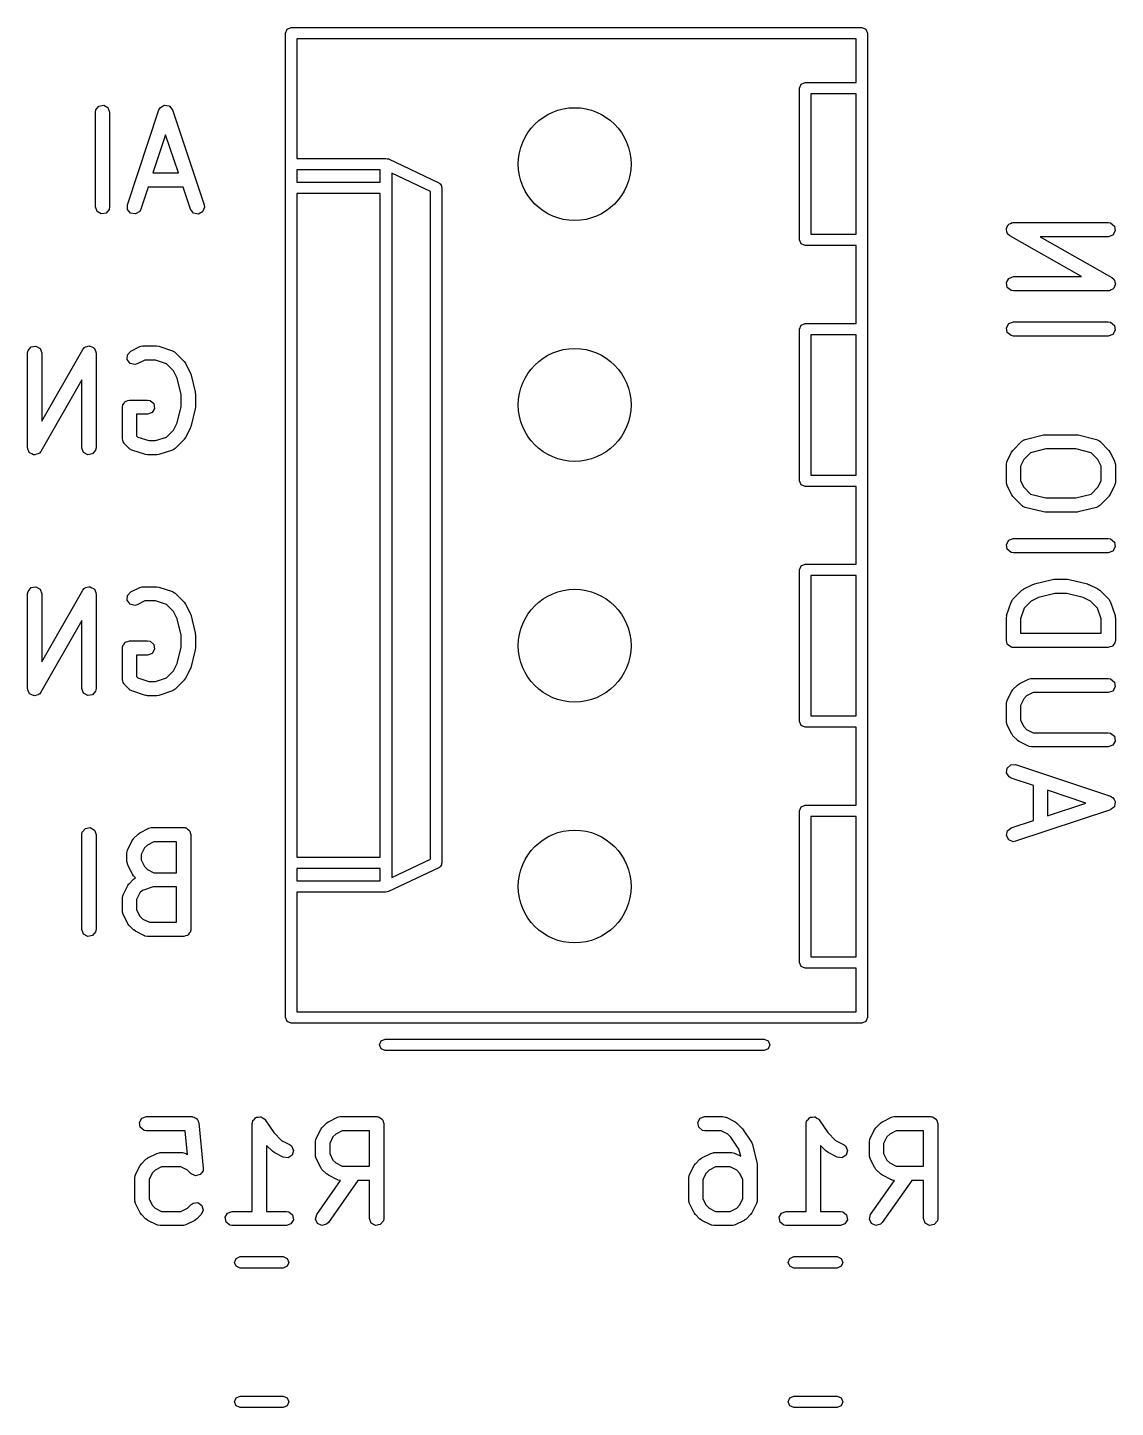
# Model space of a CAD drawing. Extents: x 83 to 134, y -229 to -46.
# Drawn here: x 122.5 to 133.97, y -130.59 to -116.03 of the extents above; entities that cross this region are included whole.
import ezdxf

# ---------------------------------------------------------------- set-up
doc = ezdxf.new("R2010")
doc.units = 0
doc.layers.add('BLACK', color=7, linetype='CONTINUOUS')

msp = doc.modelspace()

# ---------------------------------------------------------------- linework, layer by layer
at = {"layer": 'BLACK', "linetype": 'CONTINUOUS'}
for p, q in [((125.22, -116.095), (125.238, -116.053)), ((125.22, -126.475), (125.22, -116.095)), ((125.238, -116.053), (125.28, -116.035)), ((125.28, -116.035), (131.3, -116.035)), ((131.3, -116.035), (131.342, -116.053)), ((131.342, -116.053), (131.36, -116.095)), ((131.36, -116.095), (131.36, -126.475)), ((131.24, -116.155), (125.34, -116.155)), ((125.34, -116.155), (125.34, -117.415)), ((131.24, -116.615), (131.24, -116.155)), ((130.64, -116.675), (130.658, -116.633)), ((130.64, -118.275), (130.64, -116.675)), ((130.658, -116.633), (130.7, -116.615)), ((130.7, -116.615), (131.24, -116.615)), ((123.219, -116.902), (123.252, -116.862)), ((123.252, -116.862), (123.303, -116.854)), ((123.303, -116.854), (123.347, -116.879)), ((123.9, -116.878), (123.921, -116.866)), ((123.921, -116.866), (123.941, -116.854)), ((123.941, -116.854), (123.944, -116.854)), ((123.944, -116.854), (123.945, -116.853)), ((123.945, -116.853), (123.969, -116.858)), ((123.969, -116.858), (123.992, -116.861)), ((123.992, -116.861), (123.994, -116.863)), ((123.994, -116.863), (123.996, -116.863)), ((123.996, -116.863), (124.01, -116.882)), ((130.76, -116.735), (130.76, -118.215)), ((131.24, -116.735), (130.76, -116.735)), ((131.24, -118.215), (131.24, -116.735)), ((123.215, -116.927), (123.219, -116.902)), ((123.215, -117.927), (123.215, -116.927)), ((123.347, -116.879), (123.365, -116.927)), ((123.365, -116.927), (123.365, -117.927)), ((123.552, -117.904), (123.885, -116.904)), ((123.885, -116.904), (123.898, -116.881)), ((123.898, -116.881), (123.9, -116.88)), ((123.9, -116.88), (123.9, -116.878)), ((124.01, -116.882), (124.026, -116.9)), ((124.026, -116.9), (124.026, -116.902)), ((124.026, -116.902), (124.028, -116.904)), ((124.028, -116.904), (124.361, -117.904)), ((123.956, -117.165), (123.822, -117.567)), ((124.09, -117.567), (123.956, -117.165)), ((125.34, -117.415), (126.28, -117.415)), ((126.28, -117.415), (126.292, -117.42)), ((126.292, -117.42), (126.306, -117.421)), ((126.306, -117.421), (126.836, -117.671)), ((123.822, -117.567), (124.09, -117.567)), ((125.34, -117.535), (125.34, -117.665)), ((126.22, -117.535), (125.34, -117.535)), ((126.22, -117.665), (126.22, -117.535)), ((126.75, -117.763), (126.34, -117.57)), ((126.34, -117.57), (126.34, -125)), ((123.772, -117.717), (123.694, -117.951)), ((124.14, -117.717), (123.772, -117.717)), ((124.219, -117.951), (124.14, -117.717)), ((125.34, -117.665), (126.22, -117.665)), ((126.836, -117.671), (126.843, -117.679)), ((126.843, -117.679), (126.852, -117.683)), ((126.852, -117.683), (126.858, -117.695)), ((126.858, -117.695), (126.866, -117.705)), ((126.866, -117.705), (126.866, -117.715)), ((126.866, -117.715), (126.87, -117.725)), ((126.87, -117.725), (126.87, -124.845)), ((125.34, -117.785), (125.34, -124.785)), ((126.22, -117.785), (125.34, -117.785)), ((126.22, -124.785), (126.22, -117.785)), ((126.75, -124.807), (126.75, -117.763)), ((123.232, -117.976), (123.215, -117.927)), ((123.277, -118.001), (123.232, -117.976)), ((123.327, -117.992), (123.277, -118.001)), ((123.36, -117.953), (123.327, -117.992)), ((123.365, -117.927), (123.36, -117.953)), ((123.553, -117.955), (123.552, -117.904)), ((123.587, -117.993), (123.553, -117.955)), ((123.638, -118.001), (123.587, -117.993)), ((123.682, -117.974), (123.638, -118.001)), ((123.694, -117.951), (123.682, -117.974)), ((124.251, -117.991), (124.219, -117.951)), ((124.301, -118.002), (124.251, -117.991)), ((124.346, -117.977), (124.301, -118.002)), ((124.365, -117.929), (124.346, -117.977)), ((124.361, -117.904), (124.365, -117.929)), ((132.823, -118.166), (132.825, -118.16)), ((132.829, -118.184), (132.823, -118.166)), ((132.824, -118.153), (132.833, -118.136)), ((132.825, -118.16), (132.824, -118.153)), ((132.833, -118.136), (132.84, -118.118)), ((132.84, -118.118), (132.846, -118.115)), ((132.846, -118.115), (132.849, -118.108)), ((132.849, -118.108), (132.868, -118.102)), ((132.868, -118.102), (132.884, -118.092)), ((132.884, -118.092), (132.891, -118.093)), ((132.891, -118.093), (132.898, -118.091)), ((132.898, -118.091), (133.898, -118.091)), ((133.898, -118.091), (133.923, -118.095)), ((133.923, -118.095), (133.963, -118.128)), ((133.963, -118.128), (133.971, -118.179)), ((130.658, -118.317), (130.64, -118.275)), ((130.7, -118.335), (130.658, -118.317)), ((130.76, -118.215), (131.24, -118.215)), ((132.833, -118.203), (132.829, -118.184)), ((132.838, -118.208), (132.833, -118.203)), ((132.84, -118.214), (132.838, -118.208)), ((132.86, -118.231), (132.84, -118.214)), ((133.615, -118.662), (132.86, -118.231)), ((133.898, -118.241), (133.18, -118.241)), ((133.18, -118.241), (133.935, -118.672)), ((133.946, -118.223), (133.898, -118.241)), ((133.971, -118.179), (133.946, -118.223)), ((131.24, -118.335), (130.7, -118.335)), ((131.24, -119.155), (131.24, -118.335)), ((132.824, -118.724), (132.849, -118.68)), ((132.833, -118.775), (132.824, -118.724)), ((132.849, -118.68), (132.898, -118.662)), ((132.898, -118.662), (133.615, -118.662)), ((133.935, -118.672), (133.955, -118.689)), ((133.955, -118.689), (133.957, -118.695)), ((133.957, -118.695), (133.963, -118.7)), ((133.971, -118.75), (133.962, -118.767)), ((133.963, -118.7), (133.966, -118.719)), ((133.966, -118.719), (133.973, -118.737)), ((133.973, -118.737), (133.97, -118.744)), ((133.97, -118.744), (133.971, -118.75)), ((132.872, -118.808), (132.833, -118.775)), ((132.898, -118.812), (132.872, -118.808)), ((133.898, -118.812), (132.898, -118.812)), ((133.904, -118.81), (133.898, -118.812)), ((133.911, -118.811), (133.904, -118.81)), ((133.928, -118.801), (133.911, -118.811)), ((133.946, -118.795), (133.928, -118.801)), ((133.949, -118.789), (133.946, -118.795)), ((133.955, -118.785), (133.949, -118.789)), ((133.962, -118.767), (133.955, -118.785)), ((130.64, -119.215), (130.658, -119.173)), ((130.658, -119.173), (130.7, -119.155)), ((130.7, -119.155), (131.24, -119.155)), ((132.824, -119.201), (132.849, -119.156)), ((132.849, -119.156), (132.898, -119.139)), ((132.898, -119.139), (133.898, -119.139)), ((133.898, -119.139), (133.923, -119.143)), ((133.923, -119.143), (133.963, -119.176)), ((133.963, -119.176), (133.971, -119.227)), ((130.64, -120.815), (130.64, -119.215)), ((130.76, -119.275), (130.76, -120.755)), ((131.24, -119.275), (130.76, -119.275)), ((131.24, -120.755), (131.24, -119.275)), ((132.833, -119.251), (132.824, -119.201)), ((132.872, -119.284), (132.833, -119.251)), ((132.898, -119.289), (132.872, -119.284)), ((133.898, -119.289), (132.898, -119.289)), ((133.946, -119.271), (133.898, -119.289)), ((133.971, -119.227), (133.946, -119.271)), ((122.5, -119.467), (122.505, -119.442)), ((122.5, -120.467), (122.5, -119.467)), ((122.505, -119.442), (122.538, -119.402)), ((122.538, -119.402), (122.588, -119.394)), ((122.588, -119.394), (122.633, -119.419)), ((122.633, -119.419), (122.65, -119.467)), ((122.65, -120.185), (123.082, -119.43)), ((122.65, -119.467), (122.65, -120.185)), ((123.082, -119.43), (123.098, -119.41)), ((123.098, -119.41), (123.105, -119.408)), ((123.105, -119.408), (123.109, -119.402)), ((123.109, -119.402), (123.128, -119.399)), ((123.128, -119.399), (123.147, -119.392)), ((123.147, -119.392), (123.153, -119.395)), ((123.153, -119.395), (123.16, -119.394)), ((123.16, -119.394), (123.177, -119.403)), ((123.177, -119.403), (123.195, -119.41)), ((123.195, -119.41), (123.198, -119.416)), ((123.198, -119.416), (123.204, -119.419)), ((123.204, -119.419), (123.211, -119.437)), ((123.211, -119.437), (123.221, -119.454)), ((123.221, -119.454), (123.22, -119.461)), ((123.22, -119.461), (123.222, -119.467)), ((123.222, -119.467), (123.222, -120.467)), ((123.551, -119.536), (123.554, -119.485)), ((123.554, -119.485), (123.59, -119.448)), ((123.59, -119.448), (123.685, -119.4)), ((123.685, -119.4), (123.71, -119.393)), ((123.71, -119.393), (123.714, -119.394)), ((123.714, -119.394), (123.718, -119.392)), ((123.718, -119.392), (123.861, -119.392)), ((123.861, -119.392), (123.883, -119.396)), ((123.883, -119.396), (123.885, -119.396)), ((123.885, -119.396), (124.028, -119.444)), ((124.028, -119.444), (124.051, -119.456)), ((124.051, -119.456), (124.053, -119.46)), ((124.053, -119.46), (124.057, -119.462)), ((124.057, -119.462), (124.152, -119.557)), ((123.582, -119.578), (123.551, -119.536)), ((123.632, -119.59), (123.582, -119.578)), ((123.657, -119.582), (123.632, -119.59)), ((123.736, -119.542), (123.657, -119.582)), ((123.849, -119.542), (123.736, -119.542)), ((123.964, -119.581), (123.849, -119.542)), ((124.038, -119.655), (123.964, -119.581)), ((124.152, -119.557), (124.165, -119.576)), ((124.165, -119.576), (124.166, -119.577)), ((124.166, -119.577), (124.214, -119.672)), ((123.072, -119.75), (122.641, -120.505)), ((123.072, -120.467), (123.072, -119.75)), ((124.076, -119.732), (124.038, -119.655)), ((124.12, -119.905), (124.076, -119.732)), ((124.214, -119.672), (124.218, -119.684)), ((124.218, -119.684), (124.22, -119.687)), ((124.22, -119.687), (124.267, -119.878)), ((124.12, -120.03), (124.12, -119.905)), ((124.267, -119.878), (124.268, -119.893)), ((124.268, -119.893), (124.27, -119.896)), ((124.27, -119.896), (124.27, -120.039)), ((123.5, -120.039), (123.502, -120.029)), ((123.5, -120.372), (123.5, -120.039)), ((123.502, -120.026), (123.503, -120.023)), ((123.502, -120.029), (123.502, -120.026)), ((123.503, -120.023), (123.505, -120.013)), ((123.505, -120.013), (123.518, -119.998)), ((123.518, -119.998), (123.527, -119.981)), ((123.527, -119.981), (123.534, -119.979)), ((123.534, -119.979), (123.538, -119.974)), ((123.538, -119.974), (123.557, -119.97)), ((123.557, -119.97), (123.575, -119.964)), ((123.575, -119.964), (123.766, -119.964)), ((123.766, -119.964), (123.792, -119.968)), ((123.792, -119.968), (123.831, -120.001)), ((123.84, -120.052), (123.814, -120.096)), ((123.831, -120.001), (123.84, -120.052)), ((124.076, -120.203), (124.12, -120.03)), ((124.267, -120.057), (124.22, -120.247)), ((124.27, -120.039), (124.267, -120.054)), ((124.267, -120.054), (124.267, -120.057)), ((123.766, -120.114), (123.65, -120.114)), ((123.65, -120.114), (123.65, -120.341)), ((123.814, -120.096), (123.766, -120.114)), ((124.038, -120.28), (124.076, -120.203)), ((123.65, -120.341), (123.664, -120.354)), ((123.664, -120.354), (123.778, -120.392)), ((123.849, -120.392), (123.964, -120.354)), ((123.964, -120.354), (124.038, -120.28)), ((124.166, -120.358), (124.153, -120.376)), ((124.214, -120.263), (124.166, -120.358)), ((124.22, -120.247), (124.214, -120.259)), ((124.214, -120.259), (124.214, -120.263)), ((133.022, -120.379), (133.213, -120.331)), ((133.213, -120.331), (133.228, -120.33)), ((133.228, -120.33), (133.231, -120.329)), ((133.231, -120.329), (133.564, -120.329)), ((133.564, -120.329), (133.579, -120.332)), ((133.579, -120.332), (133.582, -120.331)), ((133.582, -120.331), (133.773, -120.379)), ((122.503, -120.474), (122.5, -120.467)), ((122.502, -120.481), (122.503, -120.474)), ((122.511, -120.497), (122.502, -120.481)), ((122.518, -120.516), (122.511, -120.497)), ((122.641, -120.505), (122.624, -120.525)), ((123.089, -120.516), (123.072, -120.467)), ((123.217, -120.493), (123.184, -120.532)), ((123.222, -120.467), (123.217, -120.493)), ((123.506, -120.388), (123.5, -120.372)), ((123.508, -120.404), (123.506, -120.388)), ((123.517, -120.417), (123.508, -120.404)), ((123.518, -120.42), (123.517, -120.417)), ((123.52, -120.421), (123.518, -120.42)), ((123.522, -120.425), (123.52, -120.421)), ((123.57, -120.473), (123.522, -120.425)), ((123.574, -120.475), (123.57, -120.473)), ((123.576, -120.479), (123.574, -120.475)), ((123.599, -120.491), (123.576, -120.479)), ((123.742, -120.539), (123.599, -120.491)), ((123.778, -120.392), (123.849, -120.392)), ((124.028, -120.491), (123.885, -120.539)), ((124.031, -120.488), (124.028, -120.491)), ((124.036, -120.488), (124.031, -120.488)), ((124.057, -120.473), (124.036, -120.488)), ((124.152, -120.378), (124.057, -120.473)), ((124.153, -120.376), (124.152, -120.378)), ((132.878, -120.513), (132.892, -120.495)), ((132.892, -120.494), (132.987, -120.399)), ((132.892, -120.495), (132.892, -120.494)), ((132.987, -120.399), (133.009, -120.384)), ((133.009, -120.384), (133.016, -120.383)), ((133.016, -120.383), (133.022, -120.379)), ((133.24, -120.479), (133.079, -120.519)), ((133.555, -120.479), (133.24, -120.479)), ((133.716, -120.519), (133.555, -120.479)), ((133.773, -120.379), (133.797, -120.39)), ((133.797, -120.39), (133.801, -120.396)), ((133.801, -120.396), (133.808, -120.399)), ((133.808, -120.399), (133.903, -120.494)), ((133.903, -120.494), (133.916, -120.512)), ((122.524, -120.519), (122.518, -120.516)), ((122.528, -120.525), (122.524, -120.519)), ((122.546, -120.532), (122.528, -120.525)), ((122.562, -120.541), (122.546, -120.532)), ((122.569, -120.54), (122.562, -120.541)), ((122.576, -120.542), (122.569, -120.54)), ((122.594, -120.536), (122.576, -120.542)), ((122.613, -120.532), (122.594, -120.536)), ((122.617, -120.527), (122.613, -120.532)), ((122.624, -120.525), (122.617, -120.527)), ((123.134, -120.541), (123.089, -120.516)), ((123.184, -120.532), (123.134, -120.541)), ((123.744, -120.538), (123.742, -120.539)), ((123.766, -120.542), (123.744, -120.538)), ((123.861, -120.542), (123.766, -120.542)), ((123.863, -120.542), (123.861, -120.542)), ((123.885, -120.539), (123.863, -120.542)), ((132.823, -120.642), (132.827, -120.616)), ((132.823, -120.833), (132.823, -120.642)), ((132.827, -120.616), (132.83, -120.613)), ((132.83, -120.613), (132.831, -120.609)), ((132.831, -120.609), (132.878, -120.513)), ((133.007, -120.591), (132.973, -120.66)), ((133.079, -120.519), (133.007, -120.591)), ((133.788, -120.591), (133.716, -120.519)), ((133.823, -120.66), (133.788, -120.591)), ((133.916, -120.512), (133.917, -120.513)), ((133.917, -120.513), (133.965, -120.609)), ((133.965, -120.609), (133.972, -120.634)), ((133.972, -120.634), (133.971, -120.638)), ((133.971, -120.638), (133.973, -120.642)), ((133.973, -120.642), (133.973, -120.833)), ((130.76, -120.755), (131.24, -120.755)), ((132.973, -120.66), (132.973, -120.815)), ((133.823, -120.815), (133.823, -120.66)), ((130.658, -120.857), (130.64, -120.815)), ((130.7, -120.875), (130.658, -120.857)), ((131.24, -120.875), (130.7, -120.875)), ((131.24, -121.695), (131.24, -120.875)), ((132.824, -120.837), (132.823, -120.833)), ((132.823, -120.841), (132.824, -120.837)), ((132.831, -120.866), (132.823, -120.841)), ((132.878, -120.961), (132.831, -120.866)), ((132.973, -120.815), (133.007, -120.883)), ((133.007, -120.883), (133.079, -120.955)), ((133.716, -120.955), (133.788, -120.883)), ((133.788, -120.883), (133.823, -120.815)), ((133.965, -120.866), (133.917, -120.961)), ((133.968, -120.858), (133.965, -120.862)), ((133.965, -120.862), (133.965, -120.866)), ((133.973, -120.833), (133.968, -120.858)), ((132.879, -120.963), (132.878, -120.961)), ((132.892, -120.981), (132.879, -120.963)), ((132.987, -121.076), (132.892, -120.981)), ((132.994, -121.079), (132.987, -121.076)), ((132.998, -121.085), (132.994, -121.079)), ((133.022, -121.096), (132.998, -121.085)), ((133.079, -120.955), (133.24, -120.996)), ((133.24, -120.996), (133.555, -120.996)), ((133.555, -120.996), (133.716, -120.955)), ((133.808, -121.076), (133.786, -121.091)), ((133.903, -120.981), (133.808, -121.076)), ((133.904, -120.979), (133.903, -120.981)), ((133.917, -120.961), (133.904, -120.979)), ((133.213, -121.143), (133.022, -121.096)), ((133.216, -121.143), (133.213, -121.143)), ((133.231, -121.146), (133.216, -121.143)), ((133.564, -121.146), (133.231, -121.146)), ((133.568, -121.145), (133.564, -121.146)), ((133.582, -121.143), (133.568, -121.145)), ((133.773, -121.096), (133.582, -121.143)), ((133.779, -121.092), (133.773, -121.096)), ((133.786, -121.091), (133.779, -121.092)), ((132.824, -121.486), (132.849, -121.442)), ((132.833, -121.537), (132.824, -121.486)), ((132.849, -121.442), (132.898, -121.424)), ((132.898, -121.424), (133.898, -121.424)), ((133.898, -121.424), (133.923, -121.429)), ((133.923, -121.429), (133.963, -121.462)), ((133.971, -121.512), (133.946, -121.557)), ((133.963, -121.462), (133.971, -121.512)), ((132.872, -121.57), (132.833, -121.537)), ((132.898, -121.574), (132.872, -121.57)), ((133.898, -121.574), (132.898, -121.574)), ((133.946, -121.557), (133.898, -121.574)), ((130.64, -121.755), (130.658, -121.713)), ((130.64, -123.355), (130.64, -121.755)), ((130.658, -121.713), (130.7, -121.695)), ((130.7, -121.695), (131.24, -121.695)), ((130.76, -121.815), (130.76, -123.295)), ((131.24, -121.815), (130.76, -121.815)), ((131.24, -123.295), (131.24, -121.815)), ((122.505, -121.982), (122.538, -121.942)), ((122.538, -121.942), (122.588, -121.934)), ((122.588, -121.934), (122.633, -121.959)), ((122.633, -121.959), (122.65, -122.007)), ((123.082, -121.97), (123.098, -121.95)), ((123.098, -121.95), (123.105, -121.948)), ((123.105, -121.948), (123.109, -121.942)), ((123.109, -121.942), (123.128, -121.939)), ((123.128, -121.939), (123.147, -121.932)), ((123.147, -121.932), (123.153, -121.935)), ((123.153, -121.935), (123.16, -121.934)), ((123.16, -121.934), (123.177, -121.943)), ((123.177, -121.943), (123.195, -121.95)), ((123.195, -121.95), (123.198, -121.956)), ((123.198, -121.956), (123.204, -121.959)), ((123.204, -121.959), (123.211, -121.977)), ((123.59, -121.988), (123.685, -121.94)), ((123.685, -121.94), (123.71, -121.933)), ((123.71, -121.933), (123.714, -121.934)), ((123.714, -121.934), (123.718, -121.932)), ((123.718, -121.932), (123.861, -121.932)), ((123.861, -121.932), (123.883, -121.936)), ((123.883, -121.936), (123.885, -121.936)), ((123.885, -121.936), (124.028, -121.984)), ((132.987, -121.97), (133.006, -121.957)), ((133.006, -121.957), (133.007, -121.956)), ((133.007, -121.956), (133.102, -121.908)), ((133.102, -121.908), (133.115, -121.905)), ((133.115, -121.905), (133.118, -121.903)), ((133.118, -121.903), (133.308, -121.855)), ((133.308, -121.855), (133.323, -121.854)), ((133.323, -121.854), (133.326, -121.853)), ((133.326, -121.853), (133.469, -121.853)), ((133.469, -121.853), (133.484, -121.855)), ((133.484, -121.855), (133.487, -121.855)), ((133.487, -121.855), (133.678, -121.903)), ((133.678, -121.903), (133.69, -121.908)), ((133.69, -121.908), (133.693, -121.908)), ((133.693, -121.908), (133.788, -121.956)), ((133.788, -121.956), (133.806, -121.969)), ((122.5, -122.007), (122.505, -121.982)), ((122.5, -123.007), (122.5, -122.007)), ((122.65, -122.725), (123.082, -121.97)), ((122.65, -122.007), (122.65, -122.725)), ((123.211, -121.977), (123.221, -121.994)), ((123.221, -121.994), (123.22, -122.001)), ((123.22, -122.001), (123.222, -122.007)), ((123.222, -122.007), (123.222, -123.007)), ((123.551, -122.076), (123.554, -122.025)), ((123.582, -122.118), (123.551, -122.076)), ((123.554, -122.025), (123.59, -121.988)), ((123.736, -122.082), (123.657, -122.122)), ((123.849, -122.082), (123.736, -122.082)), ((123.964, -122.121), (123.849, -122.082)), ((124.028, -121.984), (124.051, -121.996)), ((124.051, -121.996), (124.053, -122)), ((124.053, -122), (124.057, -122.002)), ((124.057, -122.002), (124.152, -122.097)), ((124.152, -122.097), (124.165, -122.116)), ((132.826, -122.237), (132.874, -122.095)), ((132.874, -122.095), (132.886, -122.072)), ((132.886, -122.072), (132.89, -122.069)), ((132.89, -122.069), (132.892, -122.065)), ((132.892, -122.065), (132.987, -121.97)), ((133.085, -122.085), (133.011, -122.159)), ((133.162, -122.046), (133.085, -122.085)), ((133.335, -122.003), (133.162, -122.046)), ((133.46, -122.003), (133.335, -122.003)), ((133.633, -122.046), (133.46, -122.003)), ((133.71, -122.085), (133.633, -122.046)), ((133.784, -122.159), (133.71, -122.085)), ((133.806, -121.969), (133.808, -121.97)), ((133.808, -121.97), (133.903, -122.065)), ((133.903, -122.065), (133.918, -122.087)), ((133.918, -122.087), (133.918, -122.091)), ((133.918, -122.091), (133.921, -122.095)), ((133.921, -122.095), (133.969, -122.237)), ((123.632, -122.13), (123.582, -122.118)), ((123.657, -122.122), (123.632, -122.13)), ((124.038, -122.195), (123.964, -122.121)), ((124.076, -122.272), (124.038, -122.195)), ((124.165, -122.116), (124.166, -122.117)), ((124.166, -122.117), (124.214, -122.212)), ((124.214, -122.212), (124.218, -122.224)), ((124.218, -122.224), (124.22, -122.227)), ((124.22, -122.227), (124.267, -122.418)), ((132.823, -122.261), (132.827, -122.239)), ((132.827, -122.239), (132.826, -122.237)), ((133.011, -122.159), (132.973, -122.273)), ((133.823, -122.273), (133.784, -122.159)), ((133.969, -122.237), (133.972, -122.26)), ((123.072, -122.29), (122.641, -123.045)), ((123.072, -123.007), (123.072, -122.29)), ((124.12, -122.445), (124.076, -122.272)), ((132.823, -122.499), (132.823, -122.261)), ((132.973, -122.273), (132.973, -122.424)), ((133.823, -122.424), (133.823, -122.273)), ((133.972, -122.26), (133.973, -122.261)), ((133.973, -122.261), (133.973, -122.499)), ((123.505, -122.553), (123.518, -122.538)), ((123.518, -122.538), (123.527, -122.521)), ((123.527, -122.521), (123.534, -122.519)), ((123.534, -122.519), (123.538, -122.514)), ((123.538, -122.514), (123.557, -122.51)), ((123.557, -122.51), (123.575, -122.504)), ((123.575, -122.504), (123.766, -122.504)), ((123.766, -122.504), (123.792, -122.508)), ((123.792, -122.508), (123.831, -122.541)), ((123.831, -122.541), (123.84, -122.592)), ((124.12, -122.57), (124.12, -122.445)), ((124.267, -122.418), (124.268, -122.433)), ((124.268, -122.433), (124.27, -122.436)), ((124.27, -122.436), (124.27, -122.579)), ((132.829, -122.518), (132.823, -122.499)), ((132.833, -122.537), (132.829, -122.518)), ((132.838, -122.541), (132.833, -122.537)), ((132.84, -122.547), (132.838, -122.541)), ((132.973, -122.424), (133.823, -122.424)), ((133.956, -122.54), (133.946, -122.557)), ((133.968, -122.525), (133.956, -122.54)), ((133.97, -122.515), (133.968, -122.525)), ((133.971, -122.512), (133.97, -122.515)), ((133.973, -122.499), (133.971, -122.509)), ((133.971, -122.509), (133.971, -122.512)), ((123.5, -122.579), (123.502, -122.569)), ((123.5, -122.912), (123.5, -122.579)), ((123.502, -122.566), (123.503, -122.563)), ((123.502, -122.569), (123.502, -122.566)), ((123.503, -122.563), (123.505, -122.553)), ((123.766, -122.654), (123.65, -122.654)), ((123.65, -122.654), (123.65, -122.881)), ((123.814, -122.636), (123.766, -122.654)), ((123.84, -122.592), (123.814, -122.636)), ((124.076, -122.743), (124.12, -122.57)), ((124.267, -122.597), (124.22, -122.787)), ((124.27, -122.579), (124.267, -122.594)), ((124.267, -122.594), (124.267, -122.597)), ((132.857, -122.557), (132.84, -122.547)), ((132.872, -122.57), (132.857, -122.557)), ((132.882, -122.571), (132.872, -122.57)), ((132.885, -122.573), (132.882, -122.571)), ((132.888, -122.573), (132.885, -122.573)), ((132.898, -122.574), (132.888, -122.573)), ((133.898, -122.574), (132.898, -122.574)), ((133.916, -122.568), (133.898, -122.574)), ((133.935, -122.564), (133.916, -122.568)), ((133.939, -122.559), (133.935, -122.564)), ((133.946, -122.557), (133.939, -122.559)), ((123.964, -122.894), (124.038, -122.82)), ((124.038, -122.82), (124.076, -122.743)), ((124.214, -122.803), (124.166, -122.898)), ((124.22, -122.787), (124.214, -122.799)), ((124.214, -122.799), (124.214, -122.803)), ((123.506, -122.928), (123.5, -122.912)), ((123.508, -122.944), (123.506, -122.928)), ((123.517, -122.957), (123.508, -122.944)), ((123.518, -122.96), (123.517, -122.957)), ((123.52, -122.961), (123.518, -122.96)), ((123.522, -122.965), (123.52, -122.961)), ((123.57, -123.013), (123.522, -122.965)), ((123.65, -122.881), (123.664, -122.894)), ((123.664, -122.894), (123.778, -122.932)), ((123.778, -122.932), (123.849, -122.932)), ((123.849, -122.932), (123.964, -122.894)), ((124.152, -122.918), (124.057, -123.013)), ((124.153, -122.916), (124.152, -122.918)), ((124.166, -122.898), (124.153, -122.916)), ((132.892, -123.018), (132.94, -122.97)), ((132.94, -122.97), (132.958, -122.957)), ((132.958, -122.957), (132.959, -122.956)), ((132.959, -122.956), (133.055, -122.908)), ((133.055, -122.908), (133.08, -122.901)), ((133.08, -122.901), (133.084, -122.902)), ((133.084, -122.902), (133.088, -122.9)), ((133.088, -122.9), (133.898, -122.9)), ((133.898, -122.9), (133.923, -122.905)), ((133.923, -122.905), (133.963, -122.938)), ((133.963, -122.938), (133.971, -122.988)), ((122.503, -123.014), (122.5, -123.007)), ((122.502, -123.021), (122.503, -123.014)), ((122.511, -123.037), (122.502, -123.021)), ((122.518, -123.056), (122.511, -123.037)), ((122.524, -123.059), (122.518, -123.056)), ((122.528, -123.065), (122.524, -123.059)), ((122.546, -123.072), (122.528, -123.065)), ((122.562, -123.081), (122.546, -123.072)), ((122.569, -123.08), (122.562, -123.081)), ((122.576, -123.082), (122.569, -123.08)), ((122.594, -123.076), (122.576, -123.082)), ((122.613, -123.072), (122.594, -123.076)), ((122.617, -123.067), (122.613, -123.072)), ((122.624, -123.065), (122.617, -123.067)), ((122.641, -123.045), (122.624, -123.065)), ((123.089, -123.056), (123.072, -123.007)), ((123.134, -123.081), (123.089, -123.056)), ((123.184, -123.072), (123.134, -123.081)), ((123.217, -123.033), (123.184, -123.072)), ((123.222, -123.007), (123.217, -123.033)), ((123.574, -123.015), (123.57, -123.013)), ((123.576, -123.019), (123.574, -123.015)), ((123.599, -123.031), (123.576, -123.019)), ((123.742, -123.079), (123.599, -123.031)), ((123.744, -123.078), (123.742, -123.079)), ((123.766, -123.082), (123.744, -123.078)), ((123.861, -123.082), (123.766, -123.082)), ((123.863, -123.082), (123.861, -123.082)), ((123.885, -123.079), (123.863, -123.082)), ((124.028, -123.031), (123.885, -123.079)), ((124.031, -123.028), (124.028, -123.031)), ((124.036, -123.028), (124.031, -123.028)), ((124.057, -123.013), (124.036, -123.028)), ((132.831, -123.132), (132.878, -123.037)), ((132.878, -123.037), (132.892, -123.019)), ((132.892, -123.019), (132.892, -123.018)), ((133.007, -123.115), (132.973, -123.184)), ((133.037, -123.085), (133.007, -123.115)), ((133.106, -123.05), (133.037, -123.085)), ((133.898, -123.05), (133.106, -123.05)), ((133.946, -123.033), (133.898, -123.05)), ((133.971, -122.988), (133.946, -123.033)), ((132.823, -123.166), (132.827, -123.14)), ((132.823, -123.356), (132.823, -123.166)), ((132.827, -123.14), (132.83, -123.137)), ((132.83, -123.137), (132.831, -123.132)), ((132.973, -123.184), (132.973, -123.339)), ((130.658, -123.397), (130.64, -123.355)), ((130.7, -123.415), (130.658, -123.397)), ((131.24, -123.415), (130.7, -123.415)), ((130.76, -123.295), (131.24, -123.295)), ((131.24, -124.235), (131.24, -123.415)), ((132.824, -123.361), (132.823, -123.356)), ((132.823, -123.365), (132.824, -123.361)), ((132.831, -123.39), (132.823, -123.365)), ((132.878, -123.485), (132.831, -123.39)), ((132.973, -123.339), (133.007, -123.407)), ((133.007, -123.407), (133.037, -123.438)), ((132.879, -123.486), (132.878, -123.485)), ((132.892, -123.505), (132.879, -123.486)), ((132.94, -123.552), (132.892, -123.505)), ((132.941, -123.553), (132.94, -123.552)), ((132.959, -123.566), (132.941, -123.553)), ((133.037, -123.438), (133.106, -123.472)), ((133.106, -123.472), (133.898, -123.472)), ((133.898, -123.472), (133.923, -123.476)), ((133.923, -123.476), (133.963, -123.509)), ((133.971, -123.56), (133.946, -123.604)), ((133.963, -123.509), (133.971, -123.56)), ((133.055, -123.614), (132.959, -123.566)), ((133.059, -123.614), (133.055, -123.614)), ((133.062, -123.617), (133.059, -123.614)), ((133.088, -123.622), (133.062, -123.617)), ((133.898, -123.622), (133.088, -123.622)), ((133.946, -123.604), (133.898, -123.622)), ((132.824, -123.895), (132.832, -123.845)), ((132.832, -123.845), (132.87, -123.81)), ((132.87, -123.81), (132.921, -123.809)), ((132.921, -123.809), (133.921, -124.142)), ((132.851, -123.939), (132.824, -123.895)), ((132.874, -123.951), (132.851, -123.939)), ((133.108, -124.03), (132.874, -123.951)), ((133.108, -124.398), (133.108, -124.03)), ((133.66, -124.214), (133.258, -124.08)), ((133.258, -124.08), (133.258, -124.348)), ((133.921, -124.142), (133.944, -124.155)), ((130.64, -124.295), (130.658, -124.253)), ((130.658, -124.253), (130.7, -124.235)), ((130.7, -124.235), (131.24, -124.235)), ((133.921, -124.285), (132.921, -124.618)), ((133.258, -124.348), (133.66, -124.214)), ((133.923, -124.283), (133.921, -124.285)), ((133.925, -124.283), (133.923, -124.283)), ((133.943, -124.268), (133.925, -124.283)), ((133.962, -124.253), (133.943, -124.268)), ((133.944, -124.155), (133.945, -124.157)), ((133.945, -124.157), (133.947, -124.157)), ((133.947, -124.157), (133.959, -124.178)), ((133.959, -124.178), (133.971, -124.199)), ((133.964, -124.249), (133.962, -124.251)), ((133.962, -124.251), (133.962, -124.253)), ((133.967, -124.226), (133.964, -124.249)), ((133.972, -124.203), (133.967, -124.226)), ((133.971, -124.199), (133.971, -124.201)), ((133.971, -124.201), (133.972, -124.203)), ((130.64, -125.895), (130.64, -124.295)), ((130.76, -124.355), (130.76, -125.835)), ((131.24, -124.355), (130.76, -124.355)), ((131.24, -125.835), (131.24, -124.355)), ((132.874, -124.476), (133.108, -124.398)), ((123.072, -124.547), (123.076, -124.522)), ((123.072, -125.547), (123.072, -124.547)), ((123.076, -124.522), (123.109, -124.482)), ((123.109, -124.482), (123.16, -124.474)), ((123.16, -124.474), (123.204, -124.499)), ((123.204, -124.499), (123.222, -124.547)), ((123.222, -124.547), (123.222, -125.547)), ((123.618, -124.59), (123.665, -124.542)), ((123.665, -124.542), (123.684, -124.529)), ((123.684, -124.529), (123.685, -124.528)), ((123.685, -124.528), (123.78, -124.48)), ((123.78, -124.48), (123.805, -124.473)), ((123.805, -124.473), (123.809, -124.474)), ((123.809, -124.474), (123.814, -124.472)), ((123.814, -124.472), (124.147, -124.472)), ((124.147, -124.472), (124.157, -124.474)), ((124.157, -124.474), (124.16, -124.474)), ((124.16, -124.474), (124.163, -124.475)), ((124.163, -124.475), (124.173, -124.477)), ((124.173, -124.477), (124.187, -124.489)), ((124.187, -124.489), (124.204, -124.499)), ((124.204, -124.499), (124.207, -124.506)), ((124.207, -124.506), (124.212, -124.51)), ((124.212, -124.51), (124.215, -124.529)), ((124.215, -124.529), (124.222, -124.547)), ((124.222, -124.547), (124.222, -125.547)), ((132.823, -124.558), (132.834, -124.508)), ((132.848, -124.603), (132.823, -124.558)), ((132.834, -124.508), (132.874, -124.476)), ((123.548, -124.738), (123.553, -124.712)), ((123.553, -124.712), (123.555, -124.709)), ((123.555, -124.709), (123.556, -124.704)), ((123.556, -124.704), (123.604, -124.609)), ((123.604, -124.609), (123.617, -124.591)), ((123.617, -124.591), (123.618, -124.59)), ((123.732, -124.687), (123.698, -124.756)), ((123.763, -124.657), (123.732, -124.687)), ((123.831, -124.622), (123.763, -124.657)), ((124.072, -124.622), (123.831, -124.622)), ((124.072, -124.949), (124.072, -124.622)), ((132.896, -124.622), (132.848, -124.603)), ((132.921, -124.618), (132.896, -124.622)), ((123.548, -124.833), (123.548, -124.738)), ((123.55, -124.837), (123.548, -124.833)), ((123.549, -124.842), (123.55, -124.837)), ((123.556, -124.867), (123.549, -124.842)), ((123.604, -124.962), (123.556, -124.867)), ((123.698, -124.756), (123.698, -124.815)), ((123.698, -124.815), (123.732, -124.884)), ((125.34, -124.785), (126.22, -124.785)), ((126.34, -125), (126.75, -124.807)), ((126.866, -124.865), (126.858, -124.875)), ((126.87, -124.845), (126.866, -124.855)), ((126.866, -124.855), (126.866, -124.865)), ((123.57, -125.066), (123.618, -125.018)), ((123.605, -124.963), (123.604, -124.962)), ((123.618, -124.981), (123.605, -124.963)), ((123.639, -125.003), (123.618, -124.981)), ((123.618, -125.018), (123.639, -125.003)), ((123.639, -125.003), (123.639, -125.003)), ((123.732, -124.884), (123.763, -124.914)), ((123.763, -124.914), (123.831, -124.949)), ((123.831, -124.949), (124.072, -124.949)), ((125.34, -124.905), (125.34, -125.035)), ((126.22, -124.905), (125.34, -124.905)), ((126.22, -125.035), (126.22, -124.905)), ((126.836, -124.899), (126.306, -125.149)), ((126.843, -124.891), (126.836, -124.899)), ((126.852, -124.887), (126.843, -124.891)), ((126.858, -124.875), (126.852, -124.887)), ((123.508, -125.181), (123.556, -125.085)), ((123.556, -125.085), (123.569, -125.067)), ((123.569, -125.067), (123.57, -125.066)), ((123.685, -125.163), (123.65, -125.232)), ((123.711, -125.137), (123.685, -125.163)), ((123.826, -125.099), (123.711, -125.137)), ((124.072, -125.099), (123.826, -125.099)), ((124.072, -125.472), (124.072, -125.099)), ((125.34, -125.035), (126.22, -125.035)), ((126.28, -125.155), (125.34, -125.155)), ((125.34, -125.155), (125.34, -126.415)), ((126.292, -125.15), (126.28, -125.155)), ((126.306, -125.149), (126.292, -125.15)), ((123.5, -125.214), (123.505, -125.188)), ((123.5, -125.357), (123.5, -125.214)), ((123.505, -125.188), (123.508, -125.185)), ((123.508, -125.185), (123.508, -125.181)), ((123.65, -125.232), (123.65, -125.339)), ((123.502, -125.361), (123.5, -125.357)), ((123.501, -125.365), (123.502, -125.361)), ((123.508, -125.39), (123.501, -125.365)), ((123.556, -125.486), (123.508, -125.39)), ((123.65, -125.339), (123.685, -125.408)), ((123.685, -125.408), (123.715, -125.438)), ((123.715, -125.438), (123.784, -125.472)), ((123.089, -125.596), (123.072, -125.547)), ((123.134, -125.621), (123.089, -125.596)), ((123.217, -125.573), (123.184, -125.612)), ((123.222, -125.547), (123.217, -125.573)), ((123.557, -125.487), (123.556, -125.486)), ((123.57, -125.505), (123.557, -125.487)), ((123.618, -125.553), (123.57, -125.505)), ((123.619, -125.553), (123.618, -125.553)), ((123.637, -125.567), (123.619, -125.553)), ((123.732, -125.614), (123.637, -125.567)), ((123.784, -125.472), (124.072, -125.472)), ((124.205, -125.588), (124.195, -125.605)), ((124.217, -125.573), (124.205, -125.588)), ((124.219, -125.563), (124.217, -125.573)), ((124.221, -125.56), (124.219, -125.563)), ((124.222, -125.547), (124.22, -125.557)), ((124.22, -125.557), (124.221, -125.56)), ((123.184, -125.612), (123.134, -125.621)), ((123.737, -125.615), (123.732, -125.614)), ((123.74, -125.618), (123.737, -125.615)), ((123.766, -125.622), (123.74, -125.618)), ((124.147, -125.622), (123.766, -125.622)), ((124.165, -125.616), (124.147, -125.622)), ((124.184, -125.612), (124.165, -125.616)), ((124.189, -125.607), (124.184, -125.612)), ((124.195, -125.605), (124.189, -125.607)), ((130.76, -125.835), (131.24, -125.835)), ((130.658, -125.937), (130.64, -125.895)), ((130.7, -125.955), (130.658, -125.937)), ((131.24, -125.955), (130.7, -125.955)), ((131.24, -126.415), (131.24, -125.955)), ((125.34, -126.415), (131.24, -126.415)), ((125.238, -126.517), (125.22, -126.475)), ((125.28, -126.535), (125.238, -126.517)), ((131.3, -126.535), (125.28, -126.535)), ((131.342, -126.517), (131.3, -126.535)), ((131.36, -126.475), (131.342, -126.517)), ((126.21, -126.765), (126.228, -126.723)), ((126.228, -126.807), (126.21, -126.765)), ((126.228, -126.723), (126.27, -126.705)), ((126.27, -126.705), (130.27, -126.705)), ((130.27, -126.705), (130.312, -126.723)), ((130.312, -126.723), (130.33, -126.765)), ((130.33, -126.765), (130.312, -126.807)), ((126.27, -126.825), (126.228, -126.807)), ((130.27, -126.825), (126.27, -126.825)), ((130.312, -126.807), (130.27, -126.825)), ((123.68, -127.583), (123.706, -127.539)), ((123.689, -127.634), (123.68, -127.583)), ((123.728, -127.667), (123.689, -127.634)), ((123.706, -127.539), (123.754, -127.521)), ((123.754, -127.521), (124.23, -127.521)), ((124.23, -127.521), (124.234, -127.522)), ((124.234, -127.522), (124.236, -127.522)), ((124.236, -127.522), (124.238, -127.523)), ((124.238, -127.523), (124.256, -127.526)), ((124.256, -127.526), (124.268, -127.536)), ((124.268, -127.536), (124.282, -127.543)), ((124.282, -127.543), (124.287, -127.552)), ((124.287, -127.552), (124.295, -127.559)), ((124.295, -127.559), (124.298, -127.575)), ((124.298, -127.575), (124.305, -127.589)), ((124.305, -127.589), (124.352, -128.065)), ((124.869, -127.596), (124.874, -127.571)), ((124.869, -128.521), (124.869, -127.596)), ((124.874, -127.571), (124.876, -127.567)), ((124.876, -127.567), (124.877, -127.563)), ((124.877, -127.563), (124.893, -127.548)), ((124.893, -127.548), (124.907, -127.531)), ((124.907, -127.531), (124.911, -127.531)), ((124.911, -127.531), (124.914, -127.528)), ((124.914, -127.528), (124.936, -127.526)), ((124.936, -127.526), (124.957, -127.523)), ((124.957, -127.523), (124.961, -127.525)), ((124.961, -127.525), (124.965, -127.524)), ((124.965, -127.524), (124.983, -127.537)), ((124.983, -127.537), (125.002, -127.548)), ((125.002, -127.548), (125.003, -127.552)), ((125.003, -127.552), (125.007, -127.555)), ((125.007, -127.555), (125.098, -127.691)), ((125.605, -127.639), (125.653, -127.591)), ((125.653, -127.591), (125.671, -127.578)), ((125.671, -127.578), (125.673, -127.577)), ((125.673, -127.577), (125.768, -127.529)), ((125.768, -127.529), (125.793, -127.522)), ((125.793, -127.522), (125.797, -127.523)), ((125.797, -127.523), (125.801, -127.521)), ((125.801, -127.521), (126.182, -127.521)), ((126.182, -127.521), (126.192, -127.523)), ((126.192, -127.523), (126.195, -127.523)), ((126.195, -127.523), (126.198, -127.524)), ((126.198, -127.524), (126.208, -127.526)), ((126.208, -127.526), (126.223, -127.538)), ((126.223, -127.538), (126.24, -127.548)), ((126.24, -127.548), (126.242, -127.555)), ((126.242, -127.555), (126.247, -127.559)), ((126.247, -127.559), (126.251, -127.578)), ((126.251, -127.578), (126.257, -127.596)), ((126.257, -127.596), (126.257, -128.596)), ((129.569, -127.583), (129.595, -127.539)), ((129.578, -127.634), (129.569, -127.583)), ((129.618, -127.667), (129.578, -127.634)), ((129.595, -127.539), (129.643, -127.521)), ((129.643, -127.521), (129.834, -127.521)), ((129.834, -127.521), (129.859, -127.526)), ((129.859, -127.526), (129.863, -127.529)), ((129.863, -127.529), (129.867, -127.529)), ((129.867, -127.529), (129.963, -127.577)), ((129.963, -127.577), (129.981, -127.59)), ((129.981, -127.59), (129.982, -127.591)), ((129.982, -127.591), (130.03, -127.639)), ((130.711, -127.596), (130.716, -127.571)), ((130.711, -128.521), (130.711, -127.596)), ((130.716, -127.571), (130.718, -127.567)), ((130.718, -127.567), (130.719, -127.563)), ((130.719, -127.563), (130.735, -127.548)), ((130.735, -127.548), (130.749, -127.531)), ((130.749, -127.531), (130.753, -127.531)), ((130.753, -127.531), (130.756, -127.528)), ((130.756, -127.528), (130.778, -127.526)), ((130.778, -127.526), (130.799, -127.523)), ((130.799, -127.523), (130.803, -127.525)), ((130.803, -127.525), (130.807, -127.524)), ((130.807, -127.524), (130.825, -127.537)), ((130.825, -127.537), (130.844, -127.548)), ((130.844, -127.548), (130.845, -127.552)), ((130.845, -127.552), (130.849, -127.555)), ((130.849, -127.555), (130.94, -127.691)), ((131.447, -127.639), (131.495, -127.591)), ((131.495, -127.591), (131.513, -127.578)), ((131.513, -127.578), (131.515, -127.577)), ((131.515, -127.577), (131.61, -127.529)), ((131.61, -127.529), (131.635, -127.522)), ((131.635, -127.522), (131.639, -127.523)), ((131.639, -127.523), (131.643, -127.521)), ((131.643, -127.521), (132.024, -127.521)), ((132.024, -127.521), (132.034, -127.523)), ((132.034, -127.523), (132.037, -127.523)), ((132.037, -127.523), (132.04, -127.524)), ((132.04, -127.524), (132.05, -127.526)), ((132.05, -127.526), (132.065, -127.538)), ((132.065, -127.538), (132.082, -127.548)), ((132.082, -127.548), (132.084, -127.555)), ((132.084, -127.555), (132.089, -127.559)), ((132.089, -127.559), (132.093, -127.578)), ((132.093, -127.578), (132.099, -127.596)), ((132.099, -127.596), (132.099, -128.596)), ((123.754, -127.671), (123.728, -127.667)), ((124.162, -127.671), (123.754, -127.671)), ((124.187, -127.92), (124.162, -127.671)), ((125.098, -127.691), (125.179, -127.773)), ((125.179, -127.773), (125.263, -127.815)), ((125.536, -127.787), (125.54, -127.761)), ((125.54, -127.761), (125.543, -127.758)), ((125.543, -127.758), (125.544, -127.753)), ((125.544, -127.753), (125.591, -127.658)), ((125.591, -127.658), (125.605, -127.64)), ((125.605, -127.64), (125.605, -127.639)), ((125.72, -127.736), (125.686, -127.805)), ((125.751, -127.706), (125.72, -127.736)), ((125.819, -127.671), (125.751, -127.706)), ((126.107, -127.671), (125.819, -127.671)), ((126.107, -128.045), (126.107, -127.671)), ((129.643, -127.671), (129.618, -127.667)), ((129.816, -127.671), (129.643, -127.671)), ((129.885, -127.706), (129.816, -127.671)), ((129.918, -127.739), (129.885, -127.706)), ((130.002, -127.865), (129.918, -127.739)), ((130.03, -127.639), (130.036, -127.648)), ((130.036, -127.648), (130.039, -127.65)), ((130.039, -127.65), (130.134, -127.793)), ((130.94, -127.691), (131.021, -127.773)), ((131.021, -127.773), (131.105, -127.815)), ((131.378, -127.787), (131.382, -127.761)), ((131.382, -127.761), (131.385, -127.758)), ((131.385, -127.758), (131.386, -127.753)), ((131.386, -127.753), (131.433, -127.658)), ((131.433, -127.658), (131.447, -127.64)), ((131.447, -127.64), (131.447, -127.639)), ((131.562, -127.736), (131.528, -127.805)), ((131.593, -127.706), (131.562, -127.736)), ((131.661, -127.671), (131.593, -127.706)), ((131.949, -127.671), (131.661, -127.671)), ((131.949, -128.045), (131.949, -127.671)), ((123.768, -127.958), (123.863, -127.91)), ((123.863, -127.91), (123.888, -127.903)), ((123.888, -127.903), (123.892, -127.904)), ((123.892, -127.904), (123.897, -127.902)), ((123.897, -127.902), (124.135, -127.902)), ((124.135, -127.902), (124.16, -127.907)), ((124.16, -127.907), (124.164, -127.91)), ((124.164, -127.91), (124.168, -127.91)), ((124.168, -127.91), (124.187, -127.92)), ((125.082, -127.888), (125.019, -127.825)), ((125.019, -127.825), (125.019, -128.521)), ((125.083, -127.888), (125.082, -127.888)), ((125.101, -127.902), (125.083, -127.888)), ((125.196, -127.949), (125.101, -127.902)), ((125.29, -127.927), (125.247, -127.955)), ((125.263, -127.815), (125.284, -127.831)), ((125.284, -127.831), (125.305, -127.878)), ((125.305, -127.878), (125.29, -127.927)), ((125.536, -127.93), (125.536, -127.787)), ((125.686, -127.805), (125.686, -127.912)), ((125.686, -127.912), (125.72, -127.981)), ((129.61, -127.958), (129.705, -127.91)), ((129.705, -127.91), (129.73, -127.903)), ((129.73, -127.903), (129.734, -127.904)), ((129.734, -127.904), (129.739, -127.902)), ((129.739, -127.902), (129.929, -127.902)), ((129.929, -127.902), (129.955, -127.907)), ((129.955, -127.907), (129.958, -127.91)), ((129.958, -127.91), (129.963, -127.91)), ((129.963, -127.91), (130.021, -127.939)), ((130.021, -127.939), (130.002, -127.865)), ((130.134, -127.793), (130.144, -127.816)), ((130.144, -127.816), (130.145, -127.816)), ((130.145, -127.816), (130.192, -128.007)), ((130.924, -127.888), (130.861, -127.825)), ((130.861, -127.825), (130.861, -128.521)), ((130.925, -127.888), (130.924, -127.888)), ((130.943, -127.902), (130.925, -127.888)), ((131.038, -127.949), (130.943, -127.902)), ((131.132, -127.927), (131.089, -127.955)), ((131.105, -127.815), (131.126, -127.831)), ((131.126, -127.831), (131.147, -127.878)), ((131.147, -127.878), (131.132, -127.927)), ((131.378, -127.93), (131.378, -127.787)), ((131.528, -127.805), (131.528, -127.912)), ((131.528, -127.912), (131.562, -127.981)), ((123.639, -128.134), (123.687, -128.039)), ((123.687, -128.039), (123.7, -128.021)), ((123.7, -128.021), (123.701, -128.02)), ((123.701, -128.02), (123.748, -127.972)), ((123.748, -127.972), (123.767, -127.959)), ((123.767, -127.959), (123.768, -127.958)), ((123.914, -128.052), (123.846, -128.087)), ((124.117, -128.052), (123.914, -128.052)), ((124.185, -128.087), (124.117, -128.052)), ((124.352, -128.065), (124.35, -128.091)), ((125.247, -127.955), (125.196, -127.949)), ((125.537, -127.934), (125.536, -127.93)), ((125.536, -127.938), (125.537, -127.934)), ((125.544, -127.963), (125.536, -127.938)), ((125.591, -128.058), (125.544, -127.963)), ((125.593, -128.06), (125.591, -128.058)), ((125.605, -128.078), (125.593, -128.06)), ((125.72, -127.981), (125.751, -128.011)), ((125.751, -128.011), (125.819, -128.045)), ((125.819, -128.045), (126.107, -128.045)), ((129.481, -128.134), (129.529, -128.039)), ((129.529, -128.039), (129.542, -128.021)), ((129.542, -128.021), (129.543, -128.02)), ((129.543, -128.02), (129.59, -127.972)), ((129.59, -127.972), (129.609, -127.959)), ((129.609, -127.959), (129.61, -127.958)), ((129.756, -128.052), (129.688, -128.087)), ((129.911, -128.052), (129.756, -128.052)), ((129.98, -128.087), (129.911, -128.052)), ((130.192, -128.007), (130.193, -128.022)), ((130.193, -128.022), (130.195, -128.025)), ((130.195, -128.025), (130.195, -128.406)), ((131.089, -127.955), (131.038, -127.949)), ((131.379, -127.934), (131.378, -127.93)), ((131.378, -127.938), (131.379, -127.934)), ((131.386, -127.963), (131.378, -127.938)), ((131.433, -128.058), (131.386, -127.963)), ((131.435, -128.06), (131.433, -128.058)), ((131.447, -128.078), (131.435, -128.06)), ((131.562, -127.981), (131.593, -128.011)), ((131.593, -128.011), (131.661, -128.045)), ((131.661, -128.045), (131.949, -128.045)), ((123.631, -128.168), (123.636, -128.142)), ((123.631, -128.406), (123.631, -128.168)), ((123.636, -128.142), (123.638, -128.139)), ((123.638, -128.139), (123.639, -128.134)), ((123.815, -128.117), (123.781, -128.186)), ((123.781, -128.186), (123.781, -128.388)), ((123.846, -128.087), (123.815, -128.117)), ((124.224, -128.126), (124.185, -128.087)), ((124.225, -128.126), (124.224, -128.126)), ((124.248, -128.137), (124.225, -128.126)), ((124.225, -128.126), (124.225, -128.126)), ((124.271, -128.147), (124.248, -128.137)), ((124.272, -128.147), (124.271, -128.147)), ((124.271, -128.147), (124.271, -128.147)), ((124.296, -128.141), (124.272, -128.147)), ((124.321, -128.134), (124.296, -128.141)), ((124.336, -128.113), (124.321, -128.133)), ((124.321, -128.133), (124.321, -128.134)), ((124.321, -128.134), (124.321, -128.134)), ((124.35, -128.092), (124.336, -128.113)), ((124.35, -128.091), (124.35, -128.091)), ((124.35, -128.091), (124.35, -128.092)), ((125.549, -128.553), (125.8, -128.195)), ((125.653, -128.126), (125.605, -128.078)), ((125.655, -128.126), (125.653, -128.126)), ((125.673, -128.14), (125.655, -128.126)), ((125.983, -128.195), (125.672, -128.639)), ((125.768, -128.187), (125.673, -128.14)), ((125.772, -128.188), (125.768, -128.187)), ((125.776, -128.191), (125.772, -128.188)), ((125.8, -128.195), (125.776, -128.191)), ((126.107, -128.195), (125.983, -128.195)), ((126.107, -128.596), (126.107, -128.195)), ((129.473, -128.168), (129.478, -128.142)), ((129.473, -128.406), (129.473, -128.168)), ((129.478, -128.142), (129.481, -128.139)), ((129.481, -128.139), (129.481, -128.134)), ((129.657, -128.117), (129.623, -128.186)), ((129.623, -128.186), (129.623, -128.388)), ((129.688, -128.087), (129.657, -128.117)), ((130.01, -128.117), (129.98, -128.087)), ((130.045, -128.186), (130.01, -128.117)), ((130.045, -128.388), (130.045, -128.186)), ((131.391, -128.553), (131.642, -128.195)), ((131.495, -128.126), (131.447, -128.078)), ((131.497, -128.126), (131.495, -128.126)), ((131.515, -128.14), (131.497, -128.126)), ((131.825, -128.195), (131.514, -128.639)), ((131.61, -128.187), (131.515, -128.14)), ((131.614, -128.188), (131.61, -128.187)), ((131.618, -128.191), (131.614, -128.188)), ((131.642, -128.195), (131.618, -128.191)), ((131.949, -128.195), (131.825, -128.195)), ((131.949, -128.596), (131.949, -128.195)), ((123.633, -128.41), (123.631, -128.406)), ((123.632, -128.414), (123.633, -128.41)), ((123.639, -128.439), (123.632, -128.414)), ((123.687, -128.535), (123.639, -128.439)), ((123.781, -128.388), (123.815, -128.457)), ((123.815, -128.457), (123.846, -128.487)), ((123.846, -128.487), (123.914, -128.521)), ((124.117, -128.521), (124.185, -128.487)), ((124.185, -128.487), (124.224, -128.448)), ((124.224, -128.448), (124.246, -128.433)), ((124.246, -128.433), (124.297, -128.429)), ((124.297, -128.429), (124.339, -128.458)), ((124.352, -128.508), (124.331, -128.554)), ((124.339, -128.458), (124.352, -128.508)), ((129.475, -128.41), (129.473, -128.406)), ((129.474, -128.414), (129.475, -128.41)), ((129.481, -128.439), (129.474, -128.414)), ((129.529, -128.535), (129.481, -128.439)), ((129.623, -128.388), (129.657, -128.457)), ((129.657, -128.457), (129.688, -128.487)), ((129.688, -128.487), (129.756, -128.521)), ((129.911, -128.521), (129.98, -128.487)), ((129.98, -128.487), (130.01, -128.457)), ((130.01, -128.457), (130.045, -128.388)), ((130.187, -128.439), (130.139, -128.535)), ((130.19, -128.432), (130.187, -128.435)), ((130.187, -128.435), (130.187, -128.439)), ((130.195, -128.406), (130.19, -128.432)), ((123.688, -128.536), (123.687, -128.535)), ((123.701, -128.554), (123.688, -128.536)), ((123.748, -128.602), (123.701, -128.554)), ((123.75, -128.602), (123.748, -128.602)), ((123.768, -128.616), (123.75, -128.602)), ((123.863, -128.663), (123.768, -128.616)), ((123.914, -128.521), (124.117, -128.521)), ((124.263, -128.616), (124.168, -128.663)), ((124.265, -128.615), (124.263, -128.616)), ((124.283, -128.602), (124.265, -128.615)), ((124.331, -128.554), (124.283, -128.602)), ((124.585, -128.583), (124.61, -128.539)), ((124.594, -128.634), (124.585, -128.583)), ((124.633, -128.667), (124.594, -128.634)), ((124.61, -128.539), (124.658, -128.521)), ((124.658, -128.521), (124.869, -128.521)), ((125.019, -128.521), (125.23, -128.521)), ((125.23, -128.521), (125.256, -128.526)), ((125.278, -128.654), (125.23, -128.671)), ((125.256, -128.526), (125.295, -128.559)), ((125.304, -128.609), (125.278, -128.654)), ((125.295, -128.559), (125.304, -128.609)), ((125.536, -128.603), (125.549, -128.553)), ((125.558, -128.649), (125.536, -128.603)), ((125.604, -128.671), (125.558, -128.649)), ((125.672, -128.639), (125.654, -128.658)), ((126.125, -128.645), (126.107, -128.596)), ((126.169, -128.67), (126.125, -128.645)), ((126.253, -128.622), (126.22, -128.661)), ((126.257, -128.596), (126.253, -128.622)), ((129.53, -128.536), (129.529, -128.535)), ((129.543, -128.554), (129.53, -128.536)), ((129.59, -128.602), (129.543, -128.554)), ((129.592, -128.602), (129.59, -128.602)), ((129.61, -128.616), (129.592, -128.602)), ((129.705, -128.663), (129.61, -128.616)), ((129.756, -128.521), (129.911, -128.521)), ((130.058, -128.616), (129.963, -128.663)), ((130.059, -128.615), (130.058, -128.616)), ((130.077, -128.602), (130.059, -128.615)), ((130.125, -128.554), (130.077, -128.602)), ((130.126, -128.553), (130.125, -128.554)), ((130.139, -128.535), (130.126, -128.553)), ((130.427, -128.583), (130.452, -128.539)), ((130.436, -128.634), (130.427, -128.583)), ((130.475, -128.667), (130.436, -128.634)), ((130.452, -128.539), (130.5, -128.521)), ((130.5, -128.521), (130.711, -128.521)), ((130.861, -128.521), (131.072, -128.521)), ((131.072, -128.521), (131.098, -128.526)), ((131.12, -128.654), (131.072, -128.671)), ((131.098, -128.526), (131.137, -128.559)), ((131.146, -128.609), (131.12, -128.654)), ((131.137, -128.559), (131.146, -128.609)), ((131.378, -128.603), (131.391, -128.553)), ((131.4, -128.649), (131.378, -128.603)), ((131.446, -128.671), (131.4, -128.649)), ((131.514, -128.639), (131.496, -128.658)), ((131.967, -128.645), (131.949, -128.596)), ((132.011, -128.67), (131.967, -128.645)), ((132.095, -128.622), (132.062, -128.661)), ((132.099, -128.596), (132.095, -128.622)), ((123.867, -128.664), (123.863, -128.663)), ((123.871, -128.667), (123.867, -128.664)), ((123.897, -128.671), (123.871, -128.667)), ((124.135, -128.671), (123.897, -128.671)), ((124.139, -128.67), (124.135, -128.671)), ((124.143, -128.671), (124.139, -128.67)), ((124.168, -128.663), (124.143, -128.671)), ((124.658, -128.671), (124.633, -128.667)), ((125.23, -128.671), (124.658, -128.671)), ((125.654, -128.658), (125.604, -128.671)), ((126.22, -128.661), (126.169, -128.67)), ((129.709, -128.664), (129.705, -128.663)), ((129.713, -128.667), (129.709, -128.664)), ((129.739, -128.671), (129.713, -128.667)), ((129.929, -128.671), (129.739, -128.671)), ((129.933, -128.67), (129.929, -128.671)), ((129.938, -128.671), (129.933, -128.67)), ((129.963, -128.663), (129.938, -128.671)), ((130.5, -128.671), (130.475, -128.667)), ((131.072, -128.671), (130.5, -128.671)), ((131.496, -128.658), (131.446, -128.671)), ((132.062, -128.661), (132.011, -128.67)), ((124.681, -129.059), (124.699, -129.017)), ((124.699, -129.101), (124.681, -129.059)), ((124.699, -129.017), (124.741, -128.999)), ((124.741, -128.999), (125.195, -128.999)), ((125.195, -128.999), (125.237, -129.017)), ((125.237, -129.017), (125.255, -129.059)), ((125.255, -129.059), (125.237, -129.101)), ((130.523, -129.059), (130.541, -129.017)), ((130.541, -129.101), (130.523, -129.059)), ((130.541, -129.017), (130.583, -128.999)), ((130.583, -128.999), (131.037, -128.999)), ((131.037, -128.999), (131.079, -129.017)), ((131.079, -129.017), (131.097, -129.059)), ((131.097, -129.059), (131.079, -129.101)), ((124.741, -129.119), (124.699, -129.101)), ((125.195, -129.119), (124.741, -129.119)), ((125.237, -129.101), (125.195, -129.119)), ((130.583, -129.119), (130.541, -129.101)), ((131.037, -129.119), (130.583, -129.119)), ((131.079, -129.101), (131.037, -129.119)), ((124.681, -130.529), (124.699, -130.487)), ((124.699, -130.571), (124.681, -130.529)), ((124.699, -130.487), (124.741, -130.469)), ((124.741, -130.469), (125.195, -130.469)), ((125.195, -130.469), (125.237, -130.487)), ((125.237, -130.487), (125.255, -130.529)), ((125.255, -130.529), (125.237, -130.571)), ((130.523, -130.529), (130.541, -130.487)), ((130.541, -130.571), (130.523, -130.529)), ((130.541, -130.487), (130.583, -130.469)), ((130.583, -130.469), (131.037, -130.469)), ((131.037, -130.469), (131.079, -130.487)), ((131.079, -130.487), (131.097, -130.529)), ((131.097, -130.529), (131.079, -130.571)), ((124.741, -130.589), (124.699, -130.571)), ((125.195, -130.589), (124.741, -130.589)), ((125.237, -130.571), (125.195, -130.589)), ((130.583, -130.589), (130.541, -130.571)), ((131.037, -130.589), (130.583, -130.589)), ((131.079, -130.571), (131.037, -130.589))]:
    msp.add_line(p, q, dxfattribs=at)
at = {"layer": 'BLACK'}
for centre in [(128.27, -117.475), (128.27, -120.015), (128.27, -122.555), (128.27, -125.095)]:
    msp.add_circle(centre, 0.595, dxfattribs=at)

doc.saveas('drawing.dxf')
